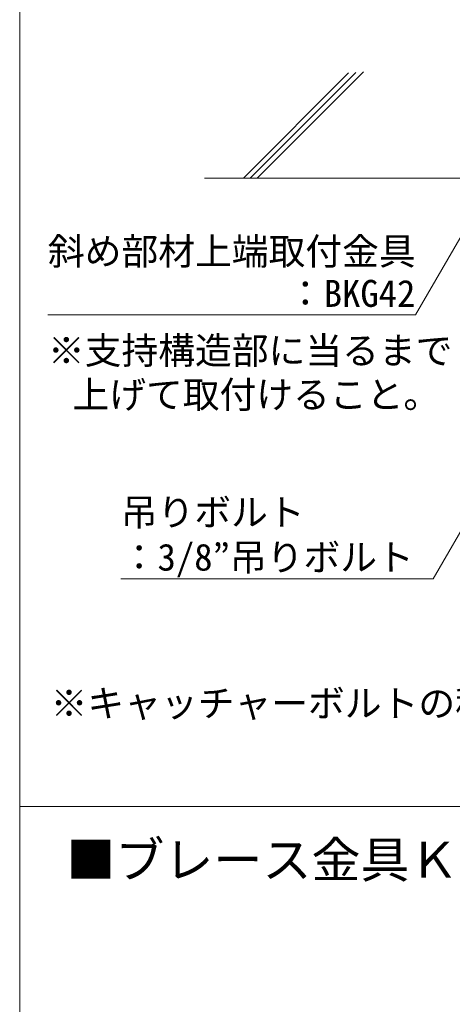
# Model space of a CAD drawing. Units: millimetres on the paper, enlarged 40 times, with parts at other scales. Extents: x -7800 to 7800, y -5578 to 5491.
# Drawn here: x -1968 to -1262, y -3486 to -1880 of the extents above; entities that cross this region are included whole.
import ezdxf
from ezdxf.enums import TextEntityAlignment as Align

# ---------------------------------------------------------------- set-up
doc = ezdxf.new("R2010")
doc.units = ezdxf.units.MM
doc.header["$LTSCALE"] = 40
doc.layers.add('1-6_文字', color=7, linetype='Continuous', lineweight=18)
doc.layers.add('F-2_太線１', color=3, linetype='Continuous', lineweight=18)
doc.styles.add('ＭＳ ゴシック', font='')
doc.styles.get('ＭＳ ゴシック').set_extended_font_data('MS Gothic')

msp = doc.modelspace()

# ---------------------------------------------------------------- linework, layer by layer
at = {"layer": '1-6_文字', "color": 4, "lineweight": 9}
for p, q in [((-1431.42, -1967.09), (-1603.15, -2138.82)), ((-1419.79, -1966.77), (-1591.84, -2138.82)), ((-1407.07, -1965.37), (-1580.52, -2138.82)), ((-313.29, -2138.82), (-1666.67, -2138.82)), ((-1273.22, -2138.82), (-1113.22, -2138.82))]:
    msp.add_line(p, q, dxfattribs=at)
at = {"layer": '1-6_文字'}
for p, q in [((-1193.22, -2138.82), (-1322.08, -2362.03)), ((-1322.08, -2362.03), (-1922.08, -2362.03)), ((-1193.22, -2619.09), (-1293.22, -2792.29)), ((-1293.22, -2792.29), (-1803.22, -2792.29))]:
    msp.add_line(p, q, dxfattribs=at)
at = {"layer": 'F-2_太線１'}
msp.add_line((-1968.18, -3163.76), (-78.18, -3163.76), dxfattribs=at)
msp.add_lwpolyline([(-1968.18, 1696.25), (-1968.18, -4783.77), (-78.18, -4783.77)], dxfattribs=at)

# ---------------------------------------------------------------- texts
at = {"layer": '1-6_文字', "style": 'ＭＳ ゴシック'}
for s, p in [('斜め部材上端取付金具', (-1922.08, -2293.4)), ('：BKG42', (-1532.08, -2362.03)), ('※支持構造部に当るまで', (-1922.08, -2455.28)), ('上げて取付けること。', (-1882.08, -2527.09)), ('吊りボルト', (-1803.22, -2718.95)), ('：3/8”吊りボルト', (-1803.22, -2792.29)), ('※キャッチャーボルトの種類により、ビスの固定位置が異なります', (-1917.64, -3030.58))]:
    msp.add_text(s, height=43.99, dxfattribs=at).set_placement(p, align=Align.BOTTOM_LEFT)
at = {"layer": '1-6_文字', "color": 3, "style": 'ＭＳ ゴシック'}
msp.add_text('■ブレース金具ＫＦ', height=58.65, dxfattribs=at).set_placement((-1892.07, -3297.62), align=Align.BOTTOM_LEFT)

doc.saveas('drawing.dxf')
